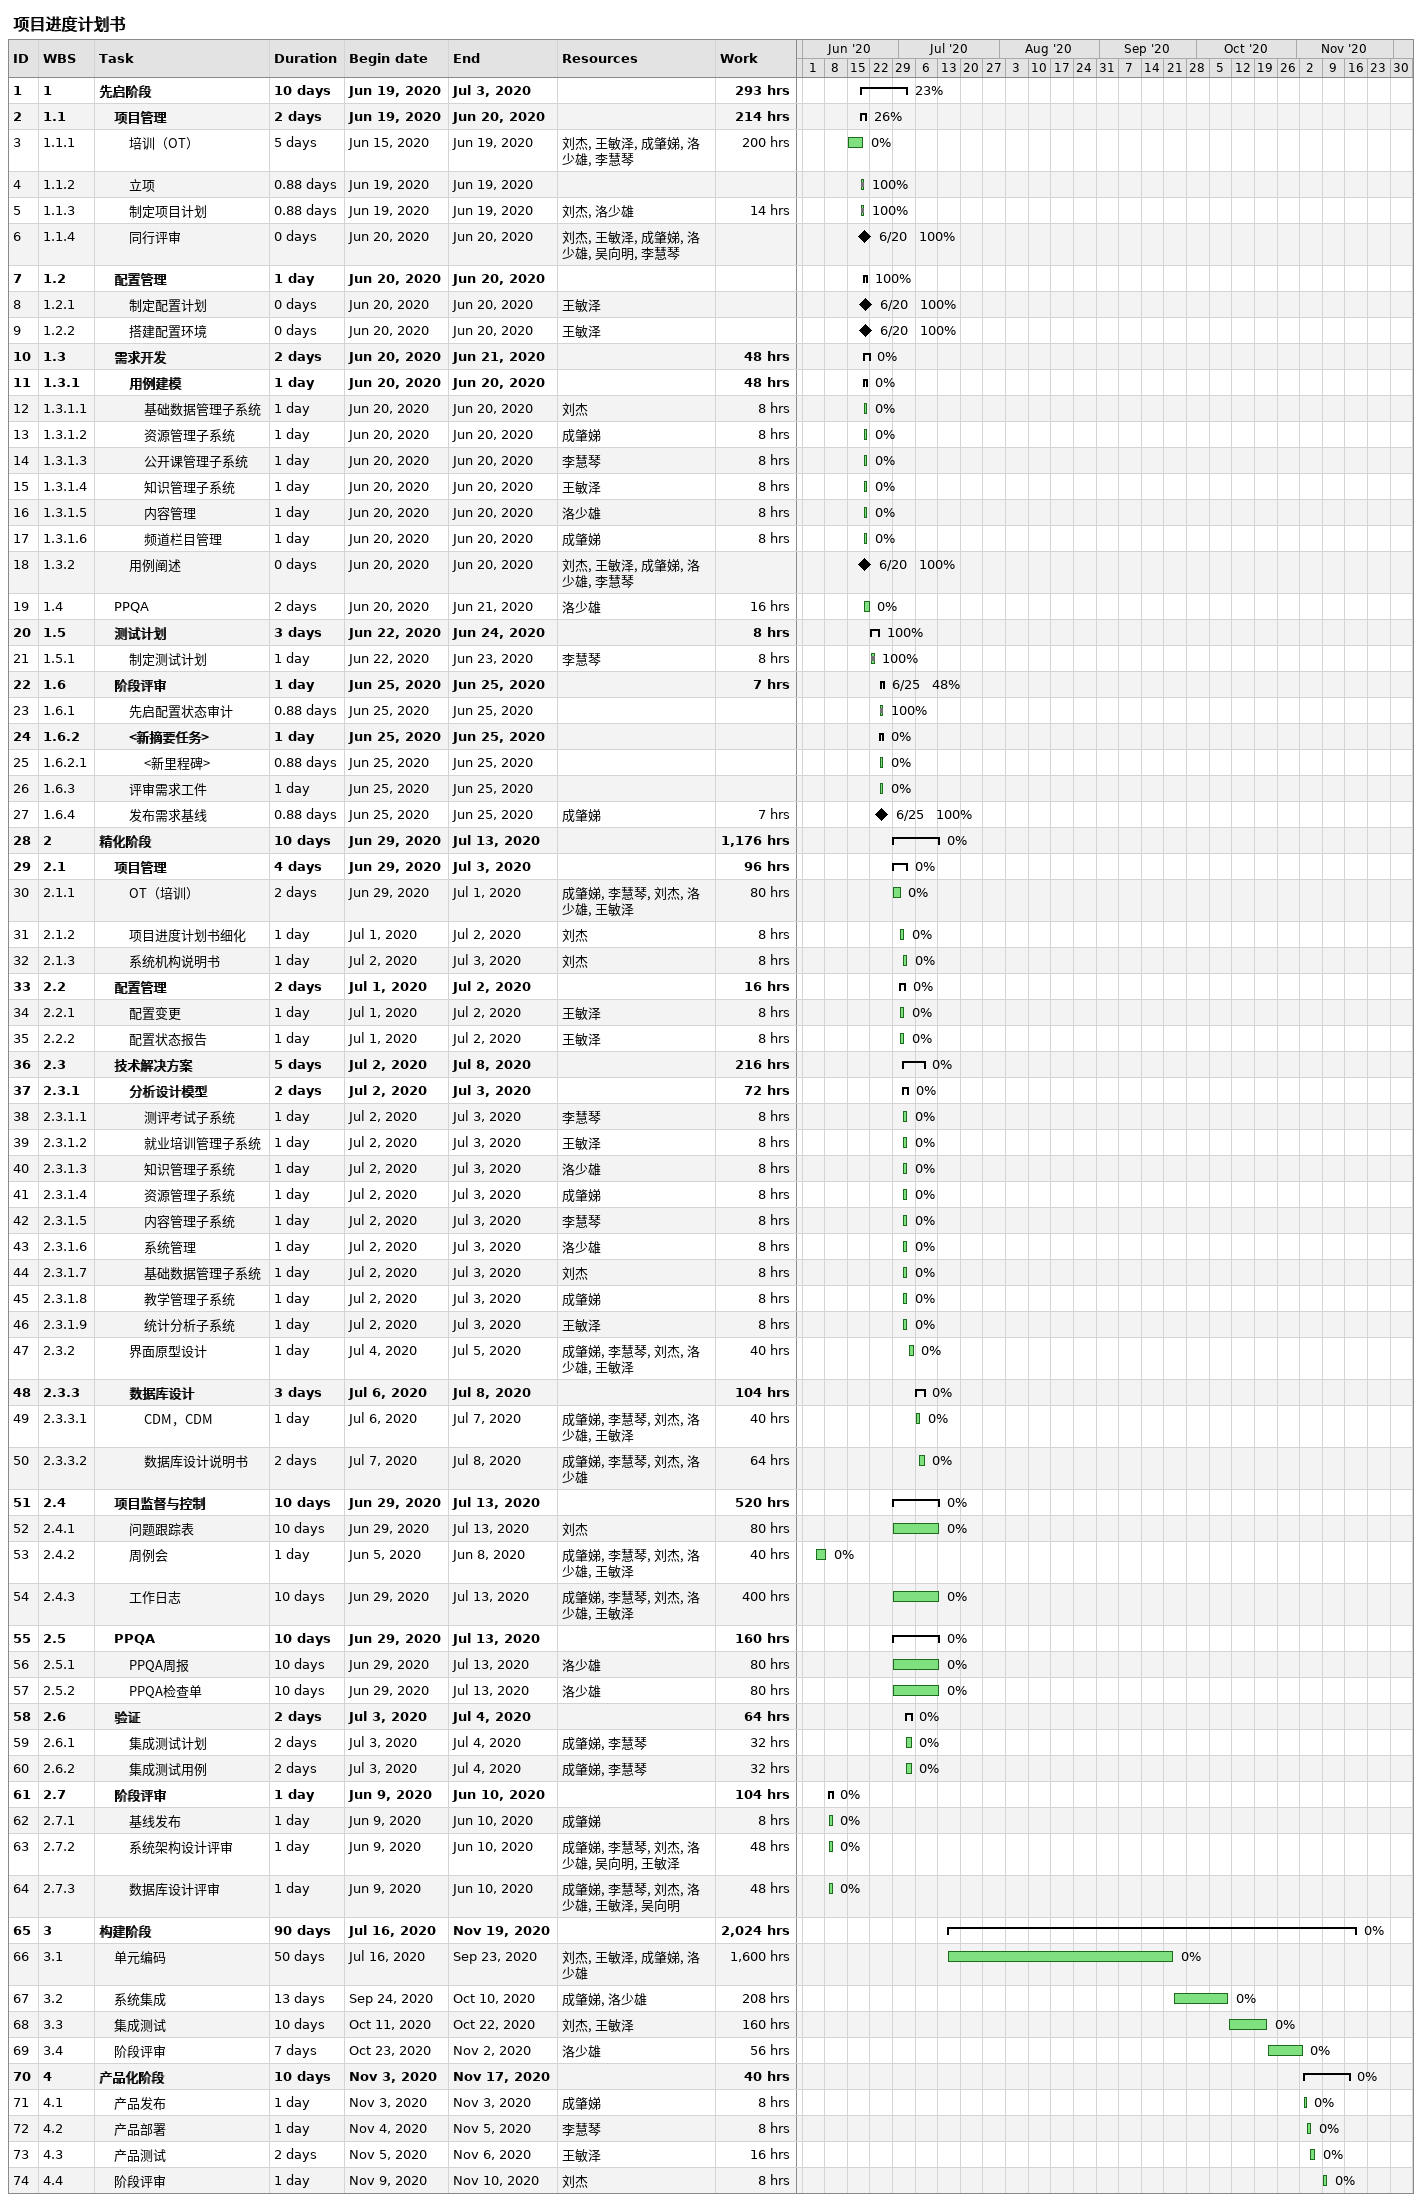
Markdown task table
项目进度计划书

| ID | WBS | Task | Duration | Start | Finish | Resources | % complete | Work (h) |
|---|---|---|---|---|---|---|---|---|
| 1 | 1 | **先启阶段** | 10d | 2020-06-19 | 2020-07-03 |  | 23 | 293 |
| 2 | 1.1 | **项目管理** | 2d | 2020-06-19 | 2020-06-20 |  | 26 | 214 |
| 3 | 1.1.1 | 培训（OT） | 5d | 2020-06-15 | 2020-06-19 | 刘杰, 王敏泽, 成肇娣, 洛少雄, 李慧琴 | 0 | 200 |
| 4 | 1.1.2 | 立项 | 0.88d | 2020-06-19 | 2020-06-19 |  | 100 |  |
| 5 | 1.1.3 | 制定项目计划 | 0.88d | 2020-06-19 | 2020-06-19 | 刘杰, 洛少雄 | 100 | 14 |
| 6 | 1.1.4 | 同行评审 | 0d | 2020-06-20 | 2020-06-20 | 刘杰, 王敏泽, 成肇娣, 洛少雄, 吴向明, 李慧琴 | 100 |  |
| 7 | 1.2 | **配置管理** | 1d | 2020-06-20 | 2020-06-20 |  | 100 |  |
| 8 | 1.2.1 | 制定配置计划 | 0d | 2020-06-20 | 2020-06-20 | 王敏泽 | 100 |  |
| 9 | 1.2.2 | 搭建配置环境 | 0d | 2020-06-20 | 2020-06-20 | 王敏泽 | 100 |  |
| 10 | 1.3 | **需求开发** | 2d | 2020-06-20 | 2020-06-21 |  | 0 | 48 |
| 11 | 1.3.1 | **用例建模** | 1d | 2020-06-20 | 2020-06-20 |  | 0 | 48 |
| 12 | 1.3.1.1 | 基础数据管理子系统 | 1d | 2020-06-20 | 2020-06-20 | 刘杰 | 0 | 8 |
| 13 | 1.3.1.2 | 资源管理子系统 | 1d | 2020-06-20 | 2020-06-20 | 成肇娣 | 0 | 8 |
| 14 | 1.3.1.3 | 公开课管理子系统 | 1d | 2020-06-20 | 2020-06-20 | 李慧琴 | 0 | 8 |
| 15 | 1.3.1.4 | 知识管理子系统 | 1d | 2020-06-20 | 2020-06-20 | 王敏泽 | 0 | 8 |
| 16 | 1.3.1.5 | 内容管理 | 1d | 2020-06-20 | 2020-06-20 | 洛少雄 | 0 | 8 |
| 17 | 1.3.1.6 | 频道栏目管理 | 1d | 2020-06-20 | 2020-06-20 | 成肇娣 | 0 | 8 |
| 18 | 1.3.2 | 用例阐述 | 0d | 2020-06-20 | 2020-06-20 | 刘杰, 王敏泽, 成肇娣, 洛少雄, 李慧琴 | 100 |  |
| 19 | 1.4 | PPQA | 2d | 2020-06-20 | 2020-06-21 | 洛少雄 | 0 | 16 |
| 20 | 1.5 | **测试计划** | 3d | 2020-06-22 | 2020-06-24 |  | 100 | 8 |
| 21 | 1.5.1 | 制定测试计划 | 1d | 2020-06-22 | 2020-06-23 | 李慧琴 | 100 | 8 |
| 22 | 1.6 | **阶段评审** | 1d | 2020-06-25 | 2020-06-25 |  | 48 | 7 |
| 23 | 1.6.1 | 先启配置状态审计 | 0.88d | 2020-06-25 | 2020-06-25 |  | 100 |  |
| 24 | 1.6.2 | **<新摘要任务>** | 1d | 2020-06-25 | 2020-06-25 |  | 0 |  |
| 25 | 1.6.2.1 | <新里程碑> | 0.88d | 2020-06-25 | 2020-06-25 |  | 0 |  |
| 26 | 1.6.3 | 评审需求工件 | 1d | 2020-06-25 | 2020-06-25 |  | 0 |  |
| 27 | 1.6.4 | 发布需求基线 | 0.88d | 2020-06-25 | 2020-06-25 | 成肇娣 | 100 | 7 |
| 28 | 2 | **精化阶段** | 10d | 2020-06-29 | 2020-07-13 |  | 0 | 1176 |
| 29 | 2.1 | **项目管理** | 4d | 2020-06-29 | 2020-07-03 |  | 0 | 96 |
| 30 | 2.1.1 | OT（培训） | 2d | 2020-06-29 | 2020-07-01 | 成肇娣, 李慧琴, 刘杰, 洛少雄, 王敏泽 | 0 | 80 |
| 31 | 2.1.2 | 项目进度计划书细化 | 1d | 2020-07-01 | 2020-07-02 | 刘杰 | 0 | 8 |
| 32 | 2.1.3 | 系统机构说明书 | 1d | 2020-07-02 | 2020-07-03 | 刘杰 | 0 | 8 |
| 33 | 2.2 | **配置管理** | 2d | 2020-07-01 | 2020-07-02 |  | 0 | 16 |
| 34 | 2.2.1 | 配置变更 | 1d | 2020-07-01 | 2020-07-02 | 王敏泽 | 0 | 8 |
| 35 | 2.2.2 | 配置状态报告 | 1d | 2020-07-01 | 2020-07-02 | 王敏泽 | 0 | 8 |
| 36 | 2.3 | **技术解决方案** | 5d | 2020-07-02 | 2020-07-08 |  | 0 | 216 |
| 37 | 2.3.1 | **分析设计模型** | 2d | 2020-07-02 | 2020-07-03 |  | 0 | 72 |
| 38 | 2.3.1.1 | 测评考试子系统 | 1d | 2020-07-02 | 2020-07-03 | 李慧琴 | 0 | 8 |
| 39 | 2.3.1.2 | 就业培训管理子系统 | 1d | 2020-07-02 | 2020-07-03 | 王敏泽 | 0 | 8 |
| 40 | 2.3.1.3 | 知识管理子系统 | 1d | 2020-07-02 | 2020-07-03 | 洛少雄 | 0 | 8 |
| 41 | 2.3.1.4 | 资源管理子系统 | 1d | 2020-07-02 | 2020-07-03 | 成肇娣 | 0 | 8 |
| 42 | 2.3.1.5 | 内容管理子系统 | 1d | 2020-07-02 | 2020-07-03 | 李慧琴 | 0 | 8 |
| 43 | 2.3.1.6 | 系统管理 | 1d | 2020-07-02 | 2020-07-03 | 洛少雄 | 0 | 8 |
| 44 | 2.3.1.7 | 基础数据管理子系统 | 1d | 2020-07-02 | 2020-07-03 | 刘杰 | 0 | 8 |
| 45 | 2.3.1.8 | 教学管理子系统 | 1d | 2020-07-02 | 2020-07-03 | 成肇娣 | 0 | 8 |
| 46 | 2.3.1.9 | 统计分析子系统 | 1d | 2020-07-02 | 2020-07-03 | 王敏泽 | 0 | 8 |
| 47 | 2.3.2 | 界面原型设计 | 1d | 2020-07-04 | 2020-07-05 | 成肇娣, 李慧琴, 刘杰, 洛少雄, 王敏泽 | 0 | 40 |
| 48 | 2.3.3 | **数据库设计** | 3d | 2020-07-06 | 2020-07-08 |  | 0 | 104 |
| 49 | 2.3.3.1 | CDM，CDM | 1d | 2020-07-06 | 2020-07-07 | 成肇娣, 李慧琴, 刘杰, 洛少雄, 王敏泽 | 0 | 40 |
| 50 | 2.3.3.2 | 数据库设计说明书 | 2d | 2020-07-07 | 2020-07-08 | 成肇娣, 李慧琴, 刘杰, 洛少雄 | 0 | 64 |
| 51 | 2.4 | **项目监督与控制** | 10d | 2020-06-29 | 2020-07-13 |  | 0 | 520 |
| 52 | 2.4.1 | 问题跟踪表 | 10d | 2020-06-29 | 2020-07-13 | 刘杰 | 0 | 80 |
| 53 | 2.4.2 | 周例会 | 1d | 2020-06-05 | 2020-06-08 | 成肇娣, 李慧琴, 刘杰, 洛少雄, 王敏泽 | 0 | 40 |
| 54 | 2.4.3 | 工作日志 | 10d | 2020-06-29 | 2020-07-13 | 成肇娣, 李慧琴, 刘杰, 洛少雄, 王敏泽 | 0 | 400 |
| 55 | 2.5 | **PPQA** | 10d | 2020-06-29 | 2020-07-13 |  | 0 | 160 |
| 56 | 2.5.1 | PPQA周报 | 10d | 2020-06-29 | 2020-07-13 | 洛少雄 | 0 | 80 |
| 57 | 2.5.2 | PPQA检查单 | 10d | 2020-06-29 | 2020-07-13 | 洛少雄 | 0 | 80 |
| 58 | 2.6 | **验证** | 2d | 2020-07-03 | 2020-07-04 |  | 0 | 64 |
| 59 | 2.6.1 | 集成测试计划 | 2d | 2020-07-03 | 2020-07-04 | 成肇娣, 李慧琴 | 0 | 32 |
| 60 | 2.6.2 | 集成测试用例 | 2d | 2020-07-03 | 2020-07-04 | 成肇娣, 李慧琴 | 0 | 32 |
| 61 | 2.7 | **阶段评审** | 1d | 2020-06-09 | 2020-06-10 |  | 0 | 104 |
| 62 | 2.7.1 | 基线发布 | 1d | 2020-06-09 | 2020-06-10 | 成肇娣 | 0 | 8 |
| 63 | 2.7.2 | 系统架构设计评审 | 1d | 2020-06-09 | 2020-06-10 | 成肇娣, 李慧琴, 刘杰, 洛少雄, 吴向明, 王敏泽 | 0 | 48 |
| 64 | 2.7.3 | 数据库设计评审 | 1d | 2020-06-09 | 2020-06-10 | 成肇娣, 李慧琴, 刘杰, 洛少雄, 王敏泽, 吴向明 | 0 | 48 |
| 65 | 3 | **构建阶段** | 90d | 2020-07-16 | 2020-11-19 |  | 0 | 2024 |
| 66 | 3.1 | 单元编码 | 50d | 2020-07-16 | 2020-09-23 | 刘杰, 王敏泽, 成肇娣, 洛少雄 | 0 | 1600 |
| 67 | 3.2 | 系统集成 | 13d | 2020-09-24 | 2020-10-10 | 成肇娣, 洛少雄 | 0 | 208 |
| 68 | 3.3 | 集成测试 | 10d | 2020-10-11 | 2020-10-22 | 刘杰, 王敏泽 | 0 | 160 |
| 69 | 3.4 | 阶段评审 | 7d | 2020-10-23 | 2020-11-02 | 洛少雄 | 0 | 56 |
| 70 | 4 | **产品化阶段** | 10d | 2020-11-03 | 2020-11-17 |  | 0 | 40 |
| 71 | 4.1 | 产品发布 | 1d | 2020-11-03 | 2020-11-03 | 成肇娣 | 0 | 8 |
| 72 | 4.2 | 产品部署 | 1d | 2020-11-04 | 2020-11-05 | 李慧琴 | 0 | 8 |
| 73 | 4.3 | 产品测试 | 2d | 2020-11-05 | 2020-11-06 | 王敏泽 | 0 | 16 |
| 74 | 4.4 | 阶段评审 | 1d | 2020-11-09 | 2020-11-10 | 刘杰 | 0 | 8 |
